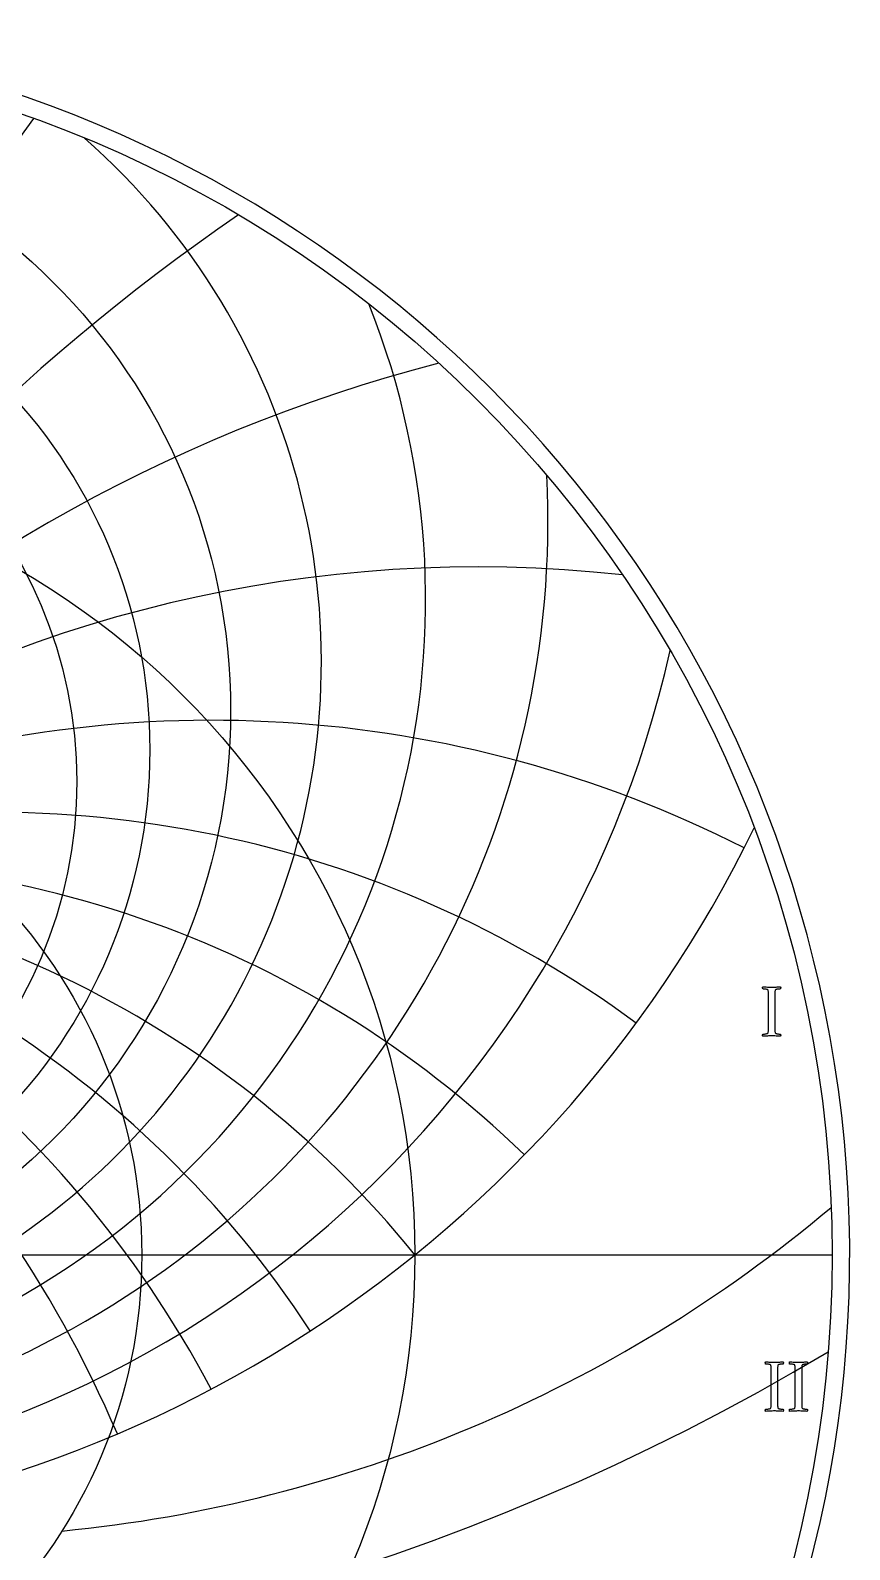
# Model space of a CAD drawing. Header units: millimetres. Extents: x -69 to 69, y -69 to 71.
# Drawn here: x 23 to 69.4, y -16.7 to 69.3 of the extents above; entities that cross this region are included whole.
import ezdxf

# ---------------------------------------------------------------- set-up
doc = ezdxf.new("R2010")
doc.units = ezdxf.units.MM
for name, color, linetype in [('CUT_OUTER', 1, 'Continuous'), ('ENGRAVE', 7, 'Continuous'), ('ENGRAVE_FINE', 8, 'Continuous'), ('TEXT', 5, 'Continuous')]:
    doc.layers.add(name, color=color, linetype=linetype)

msp = doc.modelspace()

# ---------------------------------------------------------------- linework, layer by layer
at = {"layer": 'CUT_OUTER'}
msp.add_arc((-0.0002, -0.0002), 69.3899, 142.382592, 87.802904, dxfattribs=at)
at = {"layer": 'ENGRAVE'}
msp.add_lwpolyline([(-68.4, 0), (68.4, 0)], dxfattribs=at)
for centre, radius in [((0, 0), 68.4), ((0, 30.8113), 34.3351), ((0, 28.589), 29.7615), ((0, 26.798), 25.6255), ((0, 0), 44.7739), ((0, 0), 29.3085)]:
    msp.add_circle(centre, radius, dxfattribs=at)
for centre, radius, start, end in [((0, 33.5849), 39.4795, 131.307855, 48.692145), ((0, 37.0825), 45.3808, 158.307565, 21.692435), ((0, 41.5606), 52.3099, 177.166321, 2.833679), ((0, 47.4156), 60.6782, 192.562112, 347.437888), ((0, 55.2912), 71.1465, 205.930897, 334.069103), ((0, -36.2572), 57.6133, 39, 141), ((0, -36.2572), 57.6133, 39, 141), ((17.0579, 63.6608), 79.6767, 275.566529, 310.069655)]:
    msp.add_arc(centre, radius, start, end, dxfattribs=at)
at = {"layer": 'ENGRAVE_FINE'}
for centre, radius, start, end in [((158.2911, -36.2572), 168.4499, 143.3264, 172.854105), ((158.2911, -36.2572), 168.4499, 143.3264, 172.854105), ((99.7891, -36.2572), 115.2265, 124.337179, 169.159346), ((99.7891, -36.2572), 115.2265, 124.337179, 169.159346), ((68.6608, -36.2572), 89.6303, 104.554259, 165.311432), ((68.6608, -36.2572), 89.6303, 104.554259, 165.311432), ((48.3433, -36.2572), 75.2088, 83.748509, 161.246929), ((48.3433, -36.2572), 75.2088, 83.748509, 161.246929), ((-33.263, -36.2572), 66.5261, 23.109812, 116.954145), ((-33.263, -36.2572), 66.5261, 23.109812, 116.954145), ((33.263, -36.2572), 66.5261, 63.045855, 156.890188), ((33.263, -36.2572), 66.5261, 63.045855, 156.890188), ((-20.9695, -36.2572), 61.3108, 27.851987, 126.345474), ((-20.9695, -36.2572), 61.3108, 27.851987, 126.345474), ((20.9695, -36.2572), 61.3108, 53.654526, 152.148013), ((20.9695, -36.2572), 61.3108, 53.654526, 152.148013), ((-10.1588, -36.2572), 58.502, 33.097661, 134.238363), ((-10.1588, -36.2572), 58.502, 33.097661, 134.238363), ((10.1588, -36.2572), 58.502, 45.761637, 146.902339), ((10.1588, -36.2572), 58.502, 45.761637, 146.902339), ((0, 108.6341), 132.9443, 239.147014, 300.852986)]:
    msp.add_arc(centre, radius, start, end, dxfattribs=at)
at = {"layer": 'TEXT'}
for points in [[(64.9789, 15.1584), (65.041, 15.1588), (65.1024, 15.16), (65.1629, 15.1621), (65.2227, 15.1649), (65.2827, 15.168), (65.344, 15.1708), (65.4067, 15.1734), (65.4708, 15.1757), (65.4782, 15.1654), (65.4832, 15.152), (65.4857, 15.1352), (65.4859, 15.1153), (65.4841, 15.0953), (65.481, 15.0786), (65.4766, 15.0651), (65.4708, 15.0549), (65.4551, 15.0545), (65.4341, 15.0532), (65.4077, 15.0512), (65.3758, 15.0484), (65.3419, 15.0448), (65.309, 15.0403), (65.2771, 15.035), (65.2464, 15.029), (65.2194, 15.0217), (65.1989, 15.0128), (65.1849, 15.0023), (65.1774, 14.9901), (65.1716, 14.967), (65.1671, 14.9405), (65.164, 14.9109), (65.1623, 14.878), (65.1613, 14.8426), (65.1606, 14.8057), (65.1602, 14.7671), (65.1601, 14.7269), (65.1601, 14.7205), (65.1601, 14.714), (65.1601, 14.7075), (65.1601, 14.7011), (65.1601, 14.6946), (65.1601, 14.6881), (65.1601, 14.6816), (65.1601, 14.6752), (65.1601, 12.8759), (65.1601, 12.8694), (65.1601, 12.8629), (65.1601, 12.8565), (65.1601, 12.85), (65.1601, 12.8435), (65.1601, 12.837), (65.1601, 12.8306), (65.1601, 12.8241), (65.1602, 12.784), (65.1606, 12.7459), (65.1613, 12.7096), (65.1623, 12.6752), (65.164, 12.6433), (65.1671, 12.6143), (65.1716, 12.5883), (65.1774, 12.5652), (65.1849, 12.5547), (65.1989, 12.5447), (65.2194, 12.5353), (65.2464, 12.5264), (65.2771, 12.5184), (65.309, 12.5118), (65.3419, 12.5066), (65.3758, 12.5026), (65.4077, 12.4998), (65.4341, 12.4978), (65.4551, 12.4966), (65.4708, 12.4962), (65.4766, 12.4859), (65.481, 12.4724), (65.4841, 12.4557), (65.4859, 12.4358), (65.4857, 12.4158), (65.4832, 12.3991), (65.4782, 12.3856), (65.4708, 12.3754), (65.4067, 12.3795), (65.344, 12.3834), (65.2827, 12.3871), (65.2227, 12.3905), (65.1629, 12.3933), (65.1024, 12.3953), (65.041, 12.3965), (64.9789, 12.3969), (64.9182, 12.3965), (64.857, 12.3953), (64.7952, 12.3933), (64.7329, 12.3905), (64.6701, 12.3871), (64.6067, 12.3834), (64.5428, 12.3795), (64.4784, 12.3754), (64.4709, 12.3856), (64.466, 12.3991), (64.4634, 12.4158), (64.4633, 12.4358), (64.465, 12.4557), (64.4681, 12.4724), (64.4726, 12.4859), (64.4784, 12.4962), (64.494, 12.4966), (64.515, 12.4978), (64.5415, 12.4998), (64.5733, 12.5026), (64.6074, 12.5066), (64.6407, 12.5118), (64.6732, 12.5184), (64.7049, 12.5264), (64.7325, 12.5353), (64.7529, 12.5447), (64.766, 12.5547), (64.7718, 12.5652), (64.7795, 12.593), (64.7852, 12.6245), (64.7892, 12.6599), (64.7912, 12.699), (64.7921, 12.7408), (64.7928, 12.7842), (64.7932, 12.8292), (64.7933, 12.8759), (64.7933, 14.6752), (64.7932, 14.722), (64.7928, 14.7674), (64.7921, 14.8115), (64.7912, 14.8542), (64.7892, 14.8943), (64.7852, 14.9303), (64.7795, 14.9622), (64.7718, 14.9901), (64.766, 15.0023), (64.7529, 15.0128), (64.7325, 15.0217), (64.7049, 15.029), (64.6732, 15.035), (64.6407, 15.0403), (64.6074, 15.0448), (64.5733, 15.0484), (64.5415, 15.0512), (64.515, 15.0532), (64.494, 15.0545), (64.4784, 15.0549), (64.4726, 15.0651), (64.4681, 15.0786), (64.465, 15.0953), (64.4633, 15.1153), (64.4634, 15.1352), (64.466, 15.152), (64.4709, 15.1654), (64.4784, 15.1757), (64.5428, 15.1734), (64.6067, 15.1708), (64.6701, 15.168), (64.7329, 15.1649), (64.7952, 15.1621), (64.857, 15.16), (64.9182, 15.1588), (64.9789, 15.1584)], [(65.1322, -6.0815), (65.1944, -6.0811), (65.2557, -6.0799), (65.3163, -6.0779), (65.376, -6.0751), (65.436, -6.072), (65.4974, -6.0691), (65.5601, -6.0666), (65.6241, -6.0643), (65.6315, -6.0745), (65.6365, -6.088), (65.6391, -6.1047), (65.6392, -6.1247), (65.6375, -6.1446), (65.6344, -6.1614), (65.6299, -6.1748), (65.6241, -6.1851), (65.6085, -6.1855), (65.5874, -6.1867), (65.561, -6.1887), (65.5292, -6.1916), (65.4952, -6.1952), (65.4623, -6.1996), (65.4305, -6.2049), (65.3998, -6.211), (65.3728, -6.2183), (65.3523, -6.2272), (65.3383, -6.2377), (65.3307, -6.2498), (65.3249, -6.273), (65.3205, -6.2994), (65.3174, -6.3291), (65.3156, -6.362), (65.3147, -6.3973), (65.314, -6.4343), (65.3136, -6.4728), (65.3135, -6.513), (65.3135, -6.5195), (65.3135, -6.526), (65.3135, -6.5324), (65.3135, -6.5389), (65.3135, -6.5454), (65.3135, -6.5518), (65.3135, -6.5583), (65.3135, -6.5648), (65.3135, -8.3641), (65.3135, -8.3706), (65.3135, -8.377), (65.3135, -8.3835), (65.3135, -8.39), (65.3135, -8.3964), (65.3135, -8.4029), (65.3135, -8.4094), (65.3135, -8.4159), (65.3136, -8.4559), (65.314, -8.4941), (65.3147, -8.5303), (65.3156, -8.5647), (65.3174, -8.5967), (65.3205, -8.6257), (65.3249, -8.6517), (65.3307, -8.6747), (65.3383, -8.6853), (65.3523, -8.6952), (65.3728, -8.7047), (65.3998, -8.7136), (65.4305, -8.7215), (65.4623, -8.7281), (65.4952, -8.7334), (65.5292, -8.7373), (65.561, -8.7401), (65.5874, -8.7422), (65.6085, -8.7434), (65.6241, -8.7438), (65.6299, -8.754), (65.6344, -8.7675), (65.6375, -8.7842), (65.6392, -8.8042), (65.6391, -8.8241), (65.6365, -8.8409), (65.6315, -8.8544), (65.6241, -8.8646), (65.5601, -8.8604), (65.4974, -8.8565), (65.436, -8.8529), (65.376, -8.8495), (65.3163, -8.8467), (65.2557, -8.8446), (65.1944, -8.8434), (65.1322, -8.843), (65.0716, -8.8434), (65.0103, -8.8446), (64.9486, -8.8467), (64.8863, -8.8495), (64.8235, -8.8529), (64.7601, -8.8565), (64.6962, -8.8604), (64.6317, -8.8646), (64.6243, -8.8544), (64.6193, -8.8409), (64.6167, -8.8241), (64.6166, -8.8042), (64.6184, -8.7842), (64.6215, -8.7675), (64.6259, -8.754), (64.6317, -8.7438), (64.6474, -8.7434), (64.6684, -8.7422), (64.6948, -8.7401), (64.7266, -8.7373), (64.7608, -8.7334), (64.7941, -8.7281), (64.8266, -8.7215), (64.8582, -8.7136), (64.8859, -8.7047), (64.9062, -8.6952), (64.9193, -8.6853), (64.9251, -8.6747), (64.9328, -8.647), (64.9386, -8.6154), (64.9425, -8.5801), (64.9445, -8.541), (64.9455, -8.4992), (64.9462, -8.4558), (64.9466, -8.4107), (64.9467, -8.3641), (64.9467, -6.5648), (64.9466, -6.518), (64.9462, -6.4726), (64.9455, -6.4285), (64.9445, -6.3857), (64.9425, -6.3457), (64.9386, -6.3097), (64.9328, -6.2777), (64.9251, -6.2498), (64.9193, -6.2377), (64.9062, -6.2272), (64.8859, -6.2183), (64.8582, -6.211), (64.8266, -6.2049), (64.7941, -6.1996), (64.7608, -6.1952), (64.7266, -6.1916), (64.6948, -6.1887), (64.6684, -6.1867), (64.6474, -6.1855), (64.6317, -6.1851), (64.6259, -6.1748), (64.6215, -6.1614), (64.6184, -6.1446), (64.6166, -6.1247), (64.6167, -6.1047), (64.6193, -6.088), (64.6243, -6.0745), (64.6317, -6.0643), (64.6962, -6.0666), (64.7601, -6.0691), (64.8235, -6.072), (64.8863, -6.0751), (64.9486, -6.0779), (65.0103, -6.0799), (65.0716, -6.0811), (65.1322, -6.0815)], [(66.4957, -6.0815), (66.5579, -6.0811), (66.6192, -6.0799), (66.6798, -6.0779), (66.7395, -6.0751), (66.7995, -6.072), (66.8609, -6.0691), (66.9236, -6.0666), (66.9876, -6.0643), (66.995, -6.0745), (67, -6.088), (67.0026, -6.1047), (67.0027, -6.1247), (67.001, -6.1446), (66.9979, -6.1614), (66.9934, -6.1748), (66.9876, -6.1851), (66.972, -6.1855), (66.9509, -6.1867), (66.9245, -6.1887), (66.8927, -6.1916), (66.8587, -6.1952), (66.8258, -6.1996), (66.794, -6.2049), (66.7632, -6.211), (66.7363, -6.2183), (66.7158, -6.2272), (66.7018, -6.2377), (66.6942, -6.2498), (66.6884, -6.273), (66.684, -6.2994), (66.6809, -6.3291), (66.6791, -6.362), (66.6782, -6.3973), (66.6775, -6.4343), (66.6771, -6.4728), (66.6769, -6.513), (66.6769, -6.5195), (66.6769, -6.526), (66.6769, -6.5324), (66.6769, -6.5389), (66.6769, -6.5454), (66.6769, -6.5518), (66.6769, -6.5583), (66.6769, -6.5648), (66.6769, -8.3641), (66.6769, -8.3706), (66.6769, -8.377), (66.6769, -8.3835), (66.6769, -8.39), (66.6769, -8.3964), (66.6769, -8.4029), (66.6769, -8.4094), (66.6769, -8.4159), (66.6771, -8.4559), (66.6775, -8.4941), (66.6782, -8.5303), (66.6791, -8.5647), (66.6809, -8.5967), (66.684, -8.6257), (66.6884, -8.6517), (66.6942, -8.6747), (66.7018, -8.6853), (66.7158, -8.6952), (66.7363, -8.7047), (66.7632, -8.7136), (66.794, -8.7215), (66.8258, -8.7281), (66.8587, -8.7334), (66.8927, -8.7373), (66.9245, -8.7401), (66.9509, -8.7422), (66.972, -8.7434), (66.9876, -8.7438), (66.9934, -8.754), (66.9979, -8.7675), (67.001, -8.7842), (67.0027, -8.8042), (67.0026, -8.8241), (67, -8.8409), (66.995, -8.8544), (66.9876, -8.8646), (66.9236, -8.8604), (66.8609, -8.8565), (66.7995, -8.8529), (66.7395, -8.8495), (66.6798, -8.8467), (66.6192, -8.8446), (66.5579, -8.8434), (66.4957, -8.843), (66.435, -8.8434), (66.3738, -8.8446), (66.3121, -8.8467), (66.2498, -8.8495), (66.1869, -8.8529), (66.1236, -8.8565), (66.0597, -8.8604), (65.9952, -8.8646), (65.9878, -8.8544), (65.9828, -8.8409), (65.9802, -8.8241), (65.9801, -8.8042), (65.9819, -8.7842), (65.985, -8.7675), (65.9894, -8.754), (65.9952, -8.7438), (66.0108, -8.7434), (66.0319, -8.7422), (66.0583, -8.7401), (66.0901, -8.7373), (66.1242, -8.7334), (66.1575, -8.7281), (66.19, -8.7215), (66.2217, -8.7136), (66.2494, -8.7047), (66.2697, -8.6952), (66.2828, -8.6853), (66.2886, -8.6747), (66.2963, -8.647), (66.3021, -8.6154), (66.306, -8.5801), (66.308, -8.541), (66.309, -8.4992), (66.3096, -8.4558), (66.31, -8.4107), (66.3102, -8.3641), (66.3102, -6.5648), (66.31, -6.518), (66.3096, -6.4726), (66.309, -6.4285), (66.308, -6.3857), (66.306, -6.3457), (66.3021, -6.3097), (66.2963, -6.2777), (66.2886, -6.2498), (66.2828, -6.2377), (66.2697, -6.2272), (66.2494, -6.2183), (66.2217, -6.211), (66.19, -6.2049), (66.1575, -6.1996), (66.1242, -6.1952), (66.0901, -6.1916), (66.0583, -6.1887), (66.0319, -6.1867), (66.0108, -6.1855), (65.9952, -6.1851), (65.9894, -6.1748), (65.985, -6.1614), (65.9819, -6.1446), (65.9801, -6.1247), (65.9802, -6.1047), (65.9828, -6.088), (65.9878, -6.0745), (65.9952, -6.0643), (66.0597, -6.0666), (66.1236, -6.0691), (66.1869, -6.072), (66.2498, -6.0751), (66.3121, -6.0779), (66.3738, -6.0799), (66.435, -6.0811), (66.4957, -6.0815)]]:
    msp.add_lwpolyline(points, close=True, dxfattribs=at)

doc.saveas('drawing.dxf')
